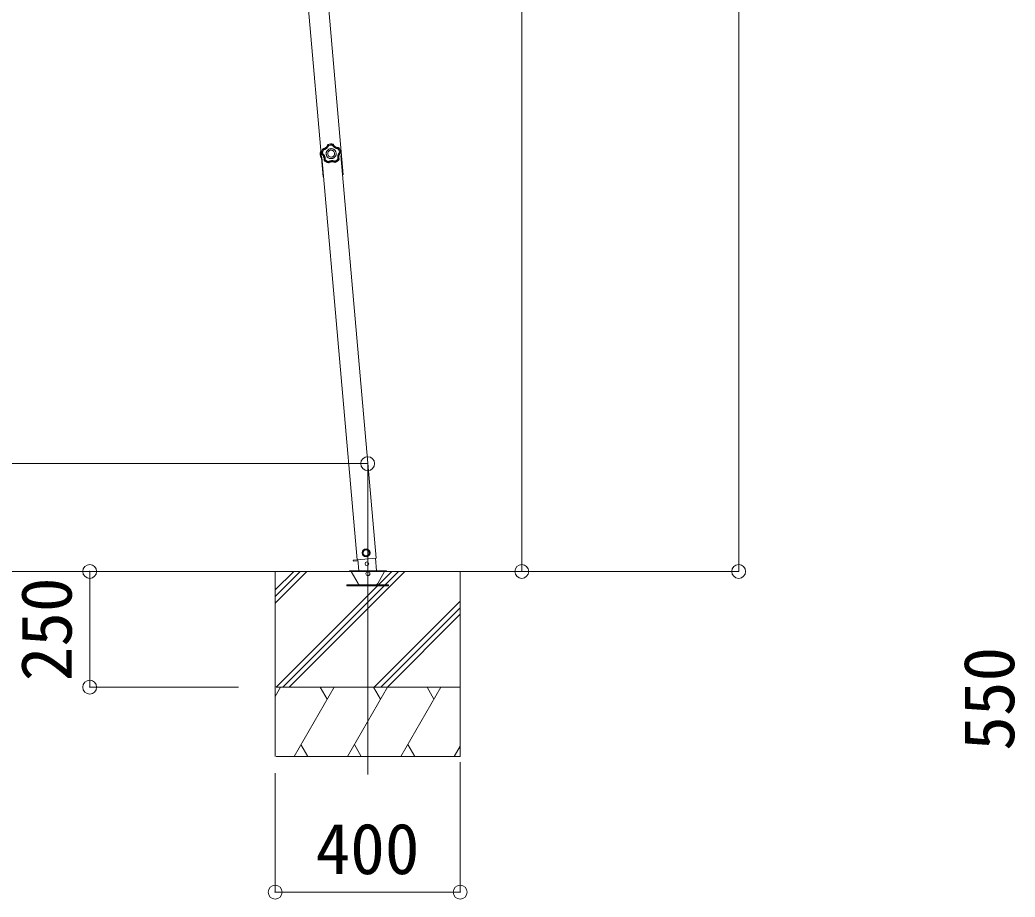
# Model space of a CAD drawing. Units: millimetres at full size. Extents: x -21204 to 8479, y -5853 to 7886.
# Drawn here: x 505 to 2657, y -1825 to 71 of the extents above; entities that cross this region are included whole.
import ezdxf
from ezdxf.enums import TextEntityAlignment as Align

# ---------------------------------------------------------------- set-up
doc = ezdxf.new("R2010")
doc.units = ezdxf.units.MM
doc.header["$LTSCALE"] = 30
doc.header["$PDMODE"] = 32
doc.header["$PDSIZE"] = 30
for name, color, linetype, lineweight in [('0-0_0', 7, 'Continuous', 9), ('0-A_寸法', 6, 'Continuous', 9), ('1-0_FRAME', 7, 'Continuous', 9), ('1-1_GLASS', 4, 'Continuous', 9), ('1-2_GLASS_SEAL', 7, 'Continuous', 9), ('1-8', 2, 'Continuous', 9), ('1-A', 6, 'Continuous', 9)]:
    doc.layers.add(name, color=color, linetype=linetype, lineweight=lineweight)
doc.styles.add('ＭＳ ゴシック', font='')
doc.styles.get('ＭＳ ゴシック').set_extended_font_data('MS Gothic')

msp = doc.modelspace()

# ---------------------------------------------------------------- linework, layer by layer
at = {"layer": '0-0_0', "color": 6}
for p, q in [((2059.37, -1120.82), (2059.37, 1988.68)), ((1590.36, 1787.38), (1590.36, -1120.82))]:
    msp.add_line(p, q, dxfattribs=at)
at = {"layer": '0-0_0'}
msp.add_line((-1438.62, -1120.81), (1483.2, -1120.81), dxfattribs=at)
at = {"layer": '0-A_寸法'}
for p, q in [((1590.36, -1120.82), (1117.44, -1120.82)), ((2059.37, -1120.82), (1590.36, -1120.82))]:
    msp.add_line(p, q, dxfattribs=at)
for p in [(1590.36, -1120.82), (2059.37, -1120.82)]:
    msp.add_point(p, dxfattribs=at)
at = {"layer": '1-0_FRAME'}
for p, q in [((1057.28, -1160.89), (1097.36, -1120.82)), ((1057.28, -1189.18), (1125.64, -1120.82)), ((1057.28, -1175.03), (1111.5, -1120.82)), ((1057.28, -1120.82), (1057.28, -1520.82)), ((1059.49, -1370.82), (1309.49, -1120.82)), ((1073.63, -1370.82), (1323.63, -1120.82)), ((1087.77, -1370.82), (1337.77, -1120.82)), ((1457.28, -1120.82), (1457.28, -1520.82)), ((1271.62, -1370.82), (1457.28, -1185.16)), ((1285.76, -1370.82), (1457.28, -1199.3)), ((1299.9, -1370.82), (1457.28, -1213.44)), ((1057.28, -1391.41), (1069.17, -1370.81)), ((1059.42, -1370.82), (1457.28, -1370.82)), ((1098.04, -1520.81), (1184.64, -1370.82)), ((1169.64, -1396.8), (1154.64, -1370.82)), ((1213.51, -1520.82), (1300.11, -1370.82)), ((1285.11, -1396.8), (1270.11, -1370.82)), ((1328.98, -1520.81), (1415.58, -1370.82)), ((1400.58, -1396.8), (1385.58, -1370.81)), ((1113.04, -1494.84), (1128.04, -1520.81)), ((1228.51, -1494.83), (1243.51, -1520.82)), ((1343.98, -1494.83), (1358.98, -1520.81)), ((1444.45, -1520.81), (1457.28, -1498.6)), ((1059.42, -1520.82), (1452.01, -1520.82)), ((1064.69, -1520.82), (1457.28, -1520.82))]:
    msp.add_line(p, q, dxfattribs=at)
at = {"layer": '1-1_GLASS'}
for p, q in [((983.65, 1757.97), (1160.75, -267.93)), ((1027.48, 1761.8), (1204.59, -264.1)), ((1234.6, -1095.42), (1158.55, -225.56)), ((1275.44, -1091.85), (1199.4, -221.99))]:
    msp.add_line(p, q, dxfattribs=at)
at = {"layer": '1-2_GLASS_SEAL'}
for p, q in [((1155.16, -213.6), (1155.87, -213.54)), ((1155.16, -213.6), (1155.73, -220.07)), ((1155.87, -213.54), (1157, -226.49)), ((1160.43, -207.55), (1160.05, -207.8)), ((1160.43, -207.55), (1160.05, -207.8)), ((1160.31, -208.09), (1160.05, -207.8)), ((1160.69, -207.83), (1160.31, -208.09)), ((1160.69, -207.83), (1160.31, -208.09)), ((1160.43, -207.55), (1160.69, -207.83)), ((1171.4, -198.28), (1171.08, -198.61)), ((1171.4, -198.28), (1171.08, -198.61)), ((1171.31, -198.92), (1171.08, -198.61)), ((1171.63, -198.59), (1171.31, -198.92)), ((1171.63, -198.59), (1171.31, -198.92)), ((1171.4, -198.28), (1171.63, -198.59)), ((1182.29, -197.84), (1182.48, -197.5)), ((1182.65, -198.13), (1182.29, -197.84)), ((1182.66, -198.13), (1182.29, -197.84)), ((1182.84, -197.79), (1182.48, -197.5)), ((1182.84, -197.79), (1182.48, -197.5)), ((1182.84, -197.79), (1182.66, -198.13)), ((1194.41, -205.47), (1194.64, -205.16)), ((1194.82, -205.67), (1194.41, -205.47)), ((1194.82, -205.67), (1194.41, -205.47)), ((1195.05, -205.35), (1194.64, -205.16)), ((1195.05, -205.35), (1194.64, -205.16)), ((1195.05, -205.35), (1194.82, -205.67)), ((1156.29, -226.55), (1155.73, -220.07)), ((1156.29, -226.55), (1157, -226.49)), ((1157.36, -218.58), (1157.73, -218.46)), ((1157.36, -218.58), (1157.58, -218.99)), ((1157.36, -218.58), (1157.58, -218.99)), ((1157.94, -218.86), (1157.58, -218.99)), ((1157.73, -218.46), (1157.95, -218.86)), ((1157.73, -218.46), (1157.94, -218.86)), ((1162.79, -231.88), (1163.14, -231.72)), ((1162.79, -231.88), (1162.91, -232.32)), ((1162.79, -231.88), (1162.91, -232.32)), ((1163.26, -232.16), (1162.91, -232.32)), ((1163.14, -231.72), (1163.26, -232.16)), ((1163.14, -231.72), (1163.26, -232.16)), ((1195.26, -229.92), (1195.32, -229.46)), ((1195.26, -229.92), (1195.32, -229.46)), ((1195.63, -230.03), (1195.26, -229.92)), ((1195.32, -229.46), (1195.69, -229.58)), ((1195.63, -230.03), (1195.69, -229.58)), ((1195.63, -230.03), (1195.69, -229.58)), ((1198.67, -216.01), (1198.83, -215.58)), ((1198.67, -216.01), (1198.83, -215.58)), ((1199.05, -216.08), (1198.67, -216.01)), ((1198.83, -215.58), (1199.21, -215.65)), ((1199.05, -216.08), (1199.21, -215.65)), ((1199.05, -216.08), (1199.21, -215.65)), ((1172.33, -237.82), (1172.78, -237.74)), ((1172.33, -237.82), (1172.78, -237.74)), ((1172.33, -238.21), (1172.33, -237.82)), ((1172.33, -238.21), (1172.78, -238.13)), ((1172.33, -238.21), (1172.78, -238.13)), ((1172.78, -237.74), (1172.78, -238.13)), ((1186.61, -236.77), (1187.07, -236.79)), ((1186.66, -237.16), (1186.61, -236.77)), ((1186.61, -236.77), (1187.07, -236.79)), ((1186.66, -237.16), (1187.12, -237.18)), ((1186.66, -237.16), (1187.12, -237.18)), ((1187.07, -236.79), (1187.12, -237.18)), ((1226.15, -1096.46), (1236.02, -1095.6)), ((1226.15, -1096.46), (1226.33, -1098.45)), ((1234.59, -1095.43), (1275.44, -1091.85)), ((1235.99, -1095.3), (1238.14, -1119.81)), ((1276.48, -1119.8), (1274.04, -1091.97)), ((1236.19, -1097.59), (1226.33, -1098.45)), ((1297.83, -1119.81), (1217.83, -1119.81)), ((1217.84, -1119.81), (1297.83, -1119.81)), ((1217.84, -1120.81), (1217.84, -1119.81)), ((1217.84, -1120.81), (1297.83, -1120.81)), ((1236.53, -1146.81), (1221.81, -1121.31)), ((1293.87, -1121.31), (1279.15, -1146.81)), ((1297.83, -1120.81), (1297.83, -1119.81)), ((1297.83, -1119.81), (1297.83, -1120.81))]:
    msp.add_line(p, q, dxfattribs=at)
for points in [[(1160.05, -207.8), (1158.83, -210.34), (1157.98, -213.01), (1157.48, -215.77), (1157.36, -218.58)], [(1160.05, -207.8), (1158.84, -210.34), (1157.98, -213.01), (1157.48, -215.77), (1157.36, -218.58)], [(1160.31, -208.09), (1159.16, -210.53), (1158.34, -213.1), (1157.86, -215.75), (1157.73, -218.46)], [(1160.31, -208.09), (1160.32, -208.1), (1160.34, -208.12), (1160.36, -208.14), (1160.39, -208.18), (1160.43, -208.22), (1160.47, -208.28), (1160.52, -208.33), (1160.57, -208.4), (1160.63, -208.47), (1160.7, -208.55), (1160.78, -208.64), (1160.93, -208.82), (1161.1, -209.02), (1161.24, -209.17), (1161.33, -209.28), (1161.43, -209.39), (1161.52, -209.49), (1161.62, -209.6), (1161.72, -209.71), (1160.28, -213.59), (1159.73, -217.69)], [(1171.08, -198.61), (1170.88, -199.25), (1170.64, -199.88), (1170.4, -200.41), (1170.26, -200.71), (1170.1, -201.01), (1169.94, -201.31), (1169.77, -201.6), (1169.59, -201.88), (1168.96, -202.77), (1168.09, -203.78), (1167.11, -204.69), (1166.04, -205.5), (1164.9, -206.18), (1163.92, -206.64), (1163.61, -206.77), (1163.29, -206.89), (1162.97, -207), (1162.65, -207.1), (1162.33, -207.19), (1161.76, -207.33), (1161.1, -207.46), (1160.43, -207.55)], [(1160.69, -207.83), (1161.35, -207.74), (1162.01, -207.61), (1162.58, -207.47), (1162.9, -207.38), (1163.22, -207.28), (1163.53, -207.17), (1163.84, -207.06), (1164.14, -206.93), (1164.64, -206.71), (1165.23, -206.42), (1165.8, -206.09), (1166.11, -205.9), (1166.38, -205.71), (1166.65, -205.52), (1166.92, -205.32), (1167.18, -205.12), (1167.68, -204.69), (1168.61, -203.76), (1169.44, -202.73), (1169.97, -201.93), (1170.3, -201.36), (1170.6, -200.77), (1170.87, -200.17), (1171.11, -199.55), (1171.31, -198.92)], [(1160.69, -207.83), (1160.7, -207.84), (1160.71, -207.87), (1160.73, -207.9), (1160.75, -207.94), (1160.78, -207.99), (1160.81, -208.05), (1160.84, -208.12), (1160.88, -208.19), (1160.92, -208.27), (1160.97, -208.36), (1161.03, -208.47), (1161.14, -208.68), (1161.26, -208.9), (1161.36, -209.09), (1161.43, -209.21), (1161.5, -209.33), (1161.57, -209.46), (1161.65, -209.58), (1161.72, -209.71)], [(1171.31, -198.92), (1171.35, -198.95), (1171.42, -199), (1171.54, -199.09), (1171.68, -199.2), (1171.86, -199.34), (1172.06, -199.49), (1172.27, -199.67), (1172.5, -199.85), (1172.74, -200.05), (1172.98, -200.26), (1172.73, -200.91), (1172.45, -201.54), (1172.18, -202.1), (1172.02, -202.4), (1171.84, -202.71), (1171.66, -203.01), (1171.48, -203.3), (1171.28, -203.59), (1170.67, -204.43), (1169.76, -205.46), (1168.75, -206.41), (1168.39, -206.71), (1168.12, -206.93), (1167.84, -207.13), (1167.56, -207.33), (1167.27, -207.53), (1166.88, -207.77), (1166.29, -208.12), (1165.67, -208.44), (1165.05, -208.72), (1164.41, -208.98), (1163.75, -209.21), (1163.08, -209.41), (1162.41, -209.58), (1161.72, -209.71)], [(1189.12, -217.34), (1188.99, -216.24), (1188.75, -215.18), (1188.42, -214.17), (1187.98, -213.2), (1187.46, -212.3), (1186.86, -211.44), (1186.18, -210.66), (1185.44, -209.94), (1184.62, -209.3), (1183.75, -208.74), (1182.82, -208.26), (1181.85, -207.87), (1180.84, -207.58), (1179.79, -207.39), (1178.7, -207.3), (1177.6, -207.32), (1176.5, -207.45), (1175.44, -207.69), (1174.43, -208.03), (1173.47, -208.46), (1172.56, -208.98), (1171.71, -209.58), (1170.92, -210.26), (1170.21, -211.01), (1169.56, -211.82), (1169, -212.7), (1168.52, -213.62), (1168.14, -214.59), (1167.84, -215.61), (1167.65, -216.66), (1167.56, -217.74), (1167.58, -218.85), (1167.72, -219.94), (1167.96, -221), (1168.29, -222.01), (1168.72, -222.98), (1169.24, -223.89), (1169.84, -224.74), (1170.52, -225.52)], [(1182.48, -197.5), (1179.69, -197.13), (1176.89, -197.14), (1174.11, -197.52), (1171.4, -198.28)], [(1182.48, -197.5), (1179.69, -197.13), (1176.89, -197.14), (1174.11, -197.52), (1171.4, -198.28)], [(1182.29, -197.84), (1179.61, -197.5), (1176.91, -197.51), (1174.24, -197.88), (1171.63, -198.59)], [(1171.63, -198.59), (1171.66, -198.62), (1171.72, -198.69), (1171.81, -198.8), (1171.93, -198.95), (1172.08, -199.12), (1172.24, -199.31), (1172.41, -199.53), (1172.6, -199.76), (1172.79, -200), (1172.98, -200.26)], [(1181.19, -199.68), (1177.05, -199.51), (1172.98, -200.26)], [(1182.29, -197.84), (1182.27, -197.88), (1182.22, -197.96), (1182.14, -198.08), (1182.04, -198.24), (1181.93, -198.43), (1181.79, -198.64), (1181.65, -198.88), (1181.5, -199.14), (1181.34, -199.41), (1181.19, -199.68)], [(1182.65, -198.13), (1182.62, -198.16), (1182.56, -198.22), (1182.46, -198.33), (1182.33, -198.46), (1182.17, -198.62), (1182, -198.8), (1181.81, -199), (1181.61, -199.22), (1181.4, -199.45), (1181.19, -199.68)], [(1194.41, -205.47), (1194.4, -205.51), (1194.37, -205.6), (1194.32, -205.74), (1194.26, -205.91), (1194.18, -206.12), (1194.1, -206.36), (1194, -206.61), (1193.89, -206.89), (1193.78, -207.18), (1193.66, -207.47), (1192.95, -207.44), (1192.25, -207.37), (1191.56, -207.26), (1190.87, -207.12), (1190.19, -206.95), (1189.19, -206.64), (1187.9, -206.11), (1186.67, -205.46), (1186.15, -205.13), (1185.86, -204.94), (1185.57, -204.73), (1185.28, -204.53), (1185.01, -204.31), (1184.67, -204.03), (1184.15, -203.57), (1183.65, -203.08), (1183.18, -202.57), (1182.73, -202.04), (1182.3, -201.48), (1181.9, -200.9), (1181.53, -200.3), (1181.19, -199.68)], [(1182.66, -198.13), (1182.95, -198.72), (1183.27, -199.3), (1183.62, -199.87), (1184, -200.41), (1184.41, -200.93), (1184.84, -201.43), (1185.3, -201.9), (1185.78, -202.35), (1186.12, -202.63), (1186.37, -202.84), (1186.64, -203.04), (1186.91, -203.23), (1187.18, -203.42), (1187.56, -203.65), (1188.72, -204.28), (1189.93, -204.77), (1190.87, -205.06), (1191.2, -205.14), (1191.52, -205.21), (1191.85, -205.28), (1192.17, -205.33), (1192.5, -205.38), (1193.09, -205.44), (1193.75, -205.47), (1194.41, -205.47)], [(1194.64, -205.16), (1193.96, -205.16), (1193.29, -205.12), (1192.71, -205.07), (1192.38, -205.02), (1192.05, -204.96), (1191.72, -204.9), (1191.39, -204.83), (1191.06, -204.75), (1190.02, -204.42), (1188.8, -203.91), (1187.62, -203.26), (1186.53, -202.49), (1185.52, -201.61), (1184.78, -200.82), (1184.56, -200.57), (1184.35, -200.3), (1184.15, -200.03), (1183.96, -199.76), (1183.77, -199.48), (1183.46, -198.98), (1183.13, -198.39), (1182.84, -197.79)], [(1195.32, -229.46), (1195.27, -229.46), (1195.18, -229.46), (1195.04, -229.46), (1194.85, -229.45), (1194.63, -229.45), (1194.38, -229.44), (1194.1, -229.42), (1193.81, -229.41), (1193.5, -229.39), (1193.18, -229.36), (1193, -228.68), (1192.85, -228), (1192.73, -227.3), (1192.65, -226.6), (1192.61, -225.9), (1192.6, -224.85), (1192.7, -223.47), (1192.94, -222.1), (1193.09, -221.5), (1193.18, -221.16), (1193.29, -220.82), (1193.4, -220.49), (1193.52, -220.16), (1193.68, -219.76), (1193.95, -219.12), (1194.26, -218.49), (1194.6, -217.88), (1194.97, -217.29), (1195.37, -216.71), (1195.8, -216.15), (1196.26, -215.61), (1196.74, -215.1)], [(1194.82, -205.67), (1194.8, -205.71), (1194.75, -205.79), (1194.68, -205.91), (1194.58, -206.07), (1194.46, -206.26), (1194.32, -206.47), (1194.17, -206.7), (1194.01, -206.95), (1193.84, -207.21), (1193.66, -207.47)], [(1196.74, -215.1), (1195.62, -211.11), (1193.66, -207.47)], [(1198.83, -215.58), (1198.33, -212.92), (1197.48, -210.36), (1196.31, -207.93), (1194.82, -205.67)], [(1199.21, -215.65), (1198.7, -212.89), (1197.83, -210.22), (1196.6, -207.7), (1195.05, -205.35)], [(1199.21, -215.65), (1198.7, -212.89), (1197.82, -210.22), (1196.6, -207.7), (1195.05, -205.35)], [(1198.83, -215.58), (1198.79, -215.57), (1198.69, -215.55), (1198.55, -215.51), (1198.37, -215.47), (1198.16, -215.41), (1197.91, -215.35), (1197.64, -215.29), (1197.35, -215.23), (1197.05, -215.16), (1196.74, -215.1)], [(1198.67, -216.01), (1198.63, -215.99), (1198.55, -215.95), (1198.42, -215.88), (1198.26, -215.8), (1198.06, -215.7), (1197.83, -215.6), (1197.58, -215.48), (1197.31, -215.35), (1197.03, -215.22), (1196.74, -215.1)], [(1157.58, -218.99), (1158.12, -219.38), (1158.65, -219.8), (1159.08, -220.19), (1159.32, -220.42), (1159.56, -220.66), (1159.79, -220.91), (1160.01, -221.16), (1160.23, -221.42), (1160.88, -222.29), (1161.57, -223.43), (1162.14, -224.64), (1162.57, -225.91), (1162.87, -227.21), (1163.01, -228.28), (1163.03, -228.62), (1163.04, -228.96), (1163.05, -229.29), (1163.05, -229.63), (1163.03, -229.96), (1162.99, -230.55), (1162.91, -231.22), (1162.79, -231.88)], [(1157.73, -218.46), (1157.77, -218.44), (1157.86, -218.41), (1157.99, -218.35), (1158.16, -218.28), (1158.37, -218.2), (1158.6, -218.11), (1158.86, -218.01), (1159.14, -217.9), (1159.43, -217.79), (1159.73, -217.69)], [(1163.14, -231.72), (1163.25, -231.06), (1163.34, -230.4), (1163.38, -229.81), (1163.39, -229.48), (1163.39, -229.15), (1163.39, -228.82), (1163.37, -228.49), (1163.35, -228.16), (1163.29, -227.61), (1163.19, -226.97), (1163.06, -226.32), (1162.97, -225.97), (1162.88, -225.65), (1162.78, -225.34), (1162.68, -225.02), (1162.56, -224.71), (1162.31, -224.1), (1161.71, -222.93), (1160.99, -221.82), (1160.4, -221.07), (1159.95, -220.58), (1159.49, -220.11), (1159, -219.67), (1158.48, -219.25), (1157.94, -218.86)], [(1157.95, -218.86), (1157.98, -218.84), (1158.06, -218.78), (1158.18, -218.7), (1158.33, -218.6), (1158.51, -218.47), (1158.72, -218.33), (1158.95, -218.18), (1159.2, -218.02), (1159.46, -217.85), (1159.73, -217.69), (1160.27, -218.13), (1160.79, -218.59), (1161.23, -219.02), (1161.48, -219.27), (1161.71, -219.53), (1161.94, -219.79), (1162.16, -220.06), (1162.38, -220.33), (1162.98, -221.18), (1163.69, -222.37), (1164.28, -223.62), (1164.45, -224.05), (1164.57, -224.37), (1164.68, -224.7), (1164.79, -225.04), (1164.88, -225.37), (1165, -225.81), (1165.14, -226.49), (1165.25, -227.17), (1165.33, -227.85), (1165.38, -228.54), (1165.4, -229.23), (1165.38, -229.93), (1165.33, -230.63), (1165.24, -231.32)], [(1162.91, -232.32), (1164.95, -234.26), (1167.23, -235.9), (1169.7, -237.23), (1172.33, -238.21)], [(1162.91, -232.32), (1164.95, -234.26), (1167.23, -235.9), (1169.7, -237.22), (1172.33, -238.21)], [(1163.14, -231.72), (1163.18, -231.71), (1163.28, -231.69), (1163.42, -231.67), (1163.6, -231.64), (1163.82, -231.6), (1164.07, -231.56), (1164.34, -231.51), (1164.63, -231.45), (1164.93, -231.39), (1165.24, -231.32)], [(1163.26, -232.16), (1163.3, -232.14), (1163.39, -232.11), (1163.53, -232.05), (1163.7, -231.98), (1163.91, -231.9), (1164.14, -231.8), (1164.39, -231.69), (1164.67, -231.58), (1164.95, -231.45), (1165.24, -231.32)], [(1163.26, -232.16), (1165.24, -234.01), (1167.42, -235.59), (1169.8, -236.86), (1172.33, -237.82)], [(1165.24, -231.32), (1168.48, -233.89), (1172.21, -235.68)], [(1170.52, -225.52), (1171.27, -226.24), (1172.08, -226.88), (1172.96, -227.44), (1173.88, -227.92), (1174.86, -228.31), (1175.87, -228.6), (1176.92, -228.79), (1178, -228.88), (1179.11, -228.86), (1180.2, -228.73), (1181.26, -228.49), (1182.28, -228.15), (1183.24, -227.72), (1184.15, -227.2), (1185, -226.6), (1185.79, -225.92), (1186.5, -225.17), (1187.14, -224.36), (1187.71, -223.49), (1188.18, -222.56), (1188.57, -221.59), (1188.86, -220.57), (1189.06, -219.52), (1189.14, -218.44), (1189.12, -217.34)], [(1172.78, -237.74), (1172.77, -237.7), (1172.74, -237.61), (1172.7, -237.47), (1172.65, -237.29), (1172.59, -237.08), (1172.52, -236.84), (1172.44, -236.57), (1172.37, -236.28), (1172.29, -235.98), (1172.21, -235.68), (1172.81, -235.29), (1173.41, -234.94), (1174.04, -234.62), (1174.68, -234.32), (1175.33, -234.06), (1176.32, -233.73), (1177.67, -233.4), (1179.05, -233.2), (1179.66, -233.16), (1180.02, -233.14), (1180.37, -233.14), (1180.72, -233.14), (1181.07, -233.15), (1181.51, -233.18), (1182.2, -233.25), (1182.89, -233.35), (1183.57, -233.48), (1184.25, -233.65), (1184.93, -233.85), (1185.59, -234.09), (1186.24, -234.35), (1186.88, -234.65)], [(1172.33, -237.82), (1172.33, -237.78), (1172.32, -237.68), (1172.31, -237.54), (1172.29, -237.35), (1172.28, -237.13), (1172.26, -236.88), (1172.25, -236.6), (1172.24, -236.3), (1172.22, -235.99), (1172.21, -235.68)], [(1186.61, -236.77), (1186.02, -236.46), (1185.42, -236.18), (1184.81, -235.93), (1184.18, -235.72), (1183.54, -235.53), (1182.9, -235.39), (1182.25, -235.27), (1181.6, -235.19), (1181.16, -235.16), (1180.83, -235.15), (1180.5, -235.14), (1180.17, -235.14), (1179.84, -235.15), (1179.39, -235.18), (1178.09, -235.36), (1176.82, -235.67), (1175.88, -235.99), (1175.57, -236.12), (1175.27, -236.25), (1174.97, -236.39), (1174.67, -236.54), (1174.38, -236.69), (1173.87, -236.99), (1173.32, -237.35), (1172.78, -237.74)], [(1172.78, -238.13), (1173.33, -237.73), (1173.89, -237.36), (1174.4, -237.07), (1174.69, -236.91), (1174.99, -236.76), (1175.3, -236.62), (1175.61, -236.48), (1175.92, -236.36), (1176.95, -236.01), (1178.24, -235.7), (1179.57, -235.54), (1180.91, -235.52), (1182.24, -235.64), (1183.3, -235.84), (1183.63, -235.92), (1183.96, -236.01), (1184.28, -236.11), (1184.6, -236.21), (1184.91, -236.33), (1185.46, -236.55), (1186.07, -236.84), (1186.66, -237.16)], [(1186.61, -236.77), (1186.62, -236.73), (1186.63, -236.64), (1186.65, -236.49), (1186.68, -236.31), (1186.71, -236.09), (1186.75, -235.84), (1186.78, -235.57), (1186.82, -235.27), (1186.85, -234.97), (1186.88, -234.65)], [(1186.88, -234.65), (1190.33, -232.36), (1193.18, -229.36)], [(1187.07, -236.79), (1187.07, -236.75), (1187.06, -236.65), (1187.05, -236.51), (1187.04, -236.32), (1187.02, -236.1), (1187, -235.85), (1186.98, -235.57), (1186.95, -235.27), (1186.92, -234.97), (1186.88, -234.65)], [(1187.07, -236.79), (1189.44, -235.49), (1191.62, -233.89), (1193.56, -232.03), (1195.26, -229.92)], [(1187.12, -237.18), (1189.59, -235.83), (1191.85, -234.18), (1193.88, -232.24), (1195.63, -230.03)], [(1187.12, -237.18), (1189.59, -235.83), (1191.85, -234.18), (1193.88, -232.24), (1195.63, -230.03)], [(1195.26, -229.92), (1195.21, -229.91), (1195.12, -229.89), (1194.98, -229.85), (1194.8, -229.81), (1194.58, -229.75), (1194.34, -229.69), (1194.07, -229.62), (1193.78, -229.54), (1193.49, -229.45), (1193.18, -229.36)], [(1198.67, -216.01), (1198.19, -216.47), (1197.74, -216.96), (1197.31, -217.47), (1196.92, -218), (1196.54, -218.55), (1196.21, -219.11), (1195.9, -219.7), (1195.62, -220.29), (1195.46, -220.7), (1195.34, -221.01), (1195.23, -221.32), (1195.13, -221.64), (1195.04, -221.96), (1194.93, -222.38), (1194.69, -223.68), (1194.6, -224.98), (1194.61, -225.97), (1194.64, -226.3), (1194.67, -226.64), (1194.71, -226.96), (1194.76, -227.29), (1194.82, -227.62), (1194.94, -228.19), (1195.11, -228.83), (1195.32, -229.46)], [(1195.69, -229.58), (1195.48, -228.94), (1195.3, -228.29), (1195.18, -227.72), (1195.12, -227.39), (1195.07, -227.06), (1195.03, -226.72), (1195, -226.39), (1194.97, -226.05), (1194.96, -224.97), (1195.07, -223.64), (1195.32, -222.32), (1195.72, -221.04), (1196.24, -219.82), (1196.76, -218.87), (1196.94, -218.58), (1197.13, -218.3), (1197.32, -218.02), (1197.52, -217.75), (1197.73, -217.49), (1198.11, -217.04), (1198.57, -216.55), (1199.05, -216.08)], [(1297.83, -1120.81), (1217.83, -1120.81), (1217.83, -1119.81)]]:
    msp.add_lwpolyline(points, dxfattribs=at)
for points in [[(1185.84, -217.57), (1185.58, -216.07), (1185.05, -214.7), (1184.27, -213.47), (1183.28, -212.43), (1182.1, -211.59), (1180.78, -210.99), (1179.35, -210.65), (1177.83, -210.61), (1176.33, -210.86), (1174.96, -211.4), (1173.73, -212.18), (1172.69, -213.17), (1171.85, -214.34), (1171.25, -215.66), (1170.92, -217.1), (1170.87, -218.62), (1171.13, -220.11), (1171.66, -221.49), (1172.44, -222.71), (1173.43, -223.75), (1174.6, -224.59), (1175.92, -225.19), (1177.36, -225.53), (1178.88, -225.58), (1180.38, -225.32), (1181.75, -224.78), (1182.97, -224.01), (1184.02, -223.01), (1184.85, -221.84), (1185.45, -220.52), (1185.79, -219.09)], [(1253.23, -1073.2), (1247.08, -1077.51), (1247.73, -1084.99), (1254.54, -1088.16), (1260.68, -1083.85), (1260.03, -1076.38)], [(1302.59, -1151.81), (1302.59, -1149.81), (1212.59, -1149.81), (1212.59, -1151.81)]]:
    msp.add_lwpolyline(points, close=True, dxfattribs=at)
for centre, radius in [((1253.88, -1080.68), 8.5), ((1253.88, -1080.68), 7.7), ((1253.88, -1080.68), 6.5), ((1255.54, -1104.23), 4)]:
    msp.add_circle(centre, radius, dxfattribs=at)
for centre, radius, start, end in [((1174.57, -218.42), 20, 166.03843, 203.96957), ((1220.94, -1121.81), 1, 30.004, 90.004), ((1257.84, -1125.81), 4.25, 183.37629, 176.63171), ((1294.74, -1121.81), 1, 90.004, 150.004), ((1241.73, -1143.81), 6, 210.004, 270.004), ((1273.95, -1143.81), 6, 270.004, 330.004)]:
    msp.add_arc(centre, radius, start, end, dxfattribs=at)
at = {"layer": '1-8'}
msp.add_line((1257.39, -1559.91), (1257.39, -1115.72), dxfattribs=at)
at = {"layer": '1-A'}
for p, q in [((-1438.62, -887.86), (1257.39, -887.86)), ((1257.39, -887.86), (1257.39, -1120.82)), ((656.36, -1120.82), (978, -1120.82)), ((656.36, -1370.82), (656.36, -1120.82)), ((656.36, -1370.82), (978, -1370.82)), ((1457.28, -1813.87), (1457.28, -1533.16)), ((1057.28, -1813.87), (1057.28, -1556.81)), ((1057.28, -1813.87), (1457.28, -1813.87))]:
    msp.add_line(p, q, dxfattribs=at)
for p in [(1257.39, -887.86), (656.36, -1120.82), (656.36, -1370.82), (1057.28, -1813.87), (1457.28, -1813.87)]:
    msp.add_point(p, dxfattribs=at)

# ---------------------------------------------------------------- texts
at = {"layer": '0-A_寸法', "color": 7, "style": 'ＭＳ ゴシック'}
msp.add_text('550', height=110, rotation=90, dxfattribs=at).set_placement((2688.18, -1508.32), align=Align.BOTTOM_LEFT)
at = {"layer": '1-A', "color": 7, "style": 'ＭＳ ゴシック'}
msp.add_text('250', height=110, rotation=90, dxfattribs=at).set_placement((650.36, -1358.32), align=Align.BOTTOM_LEFT)
msp.add_text('400', height=110, dxfattribs=at).set_placement((1144.78, -1807.87), align=Align.BOTTOM_LEFT)

doc.saveas('drawing.dxf')
